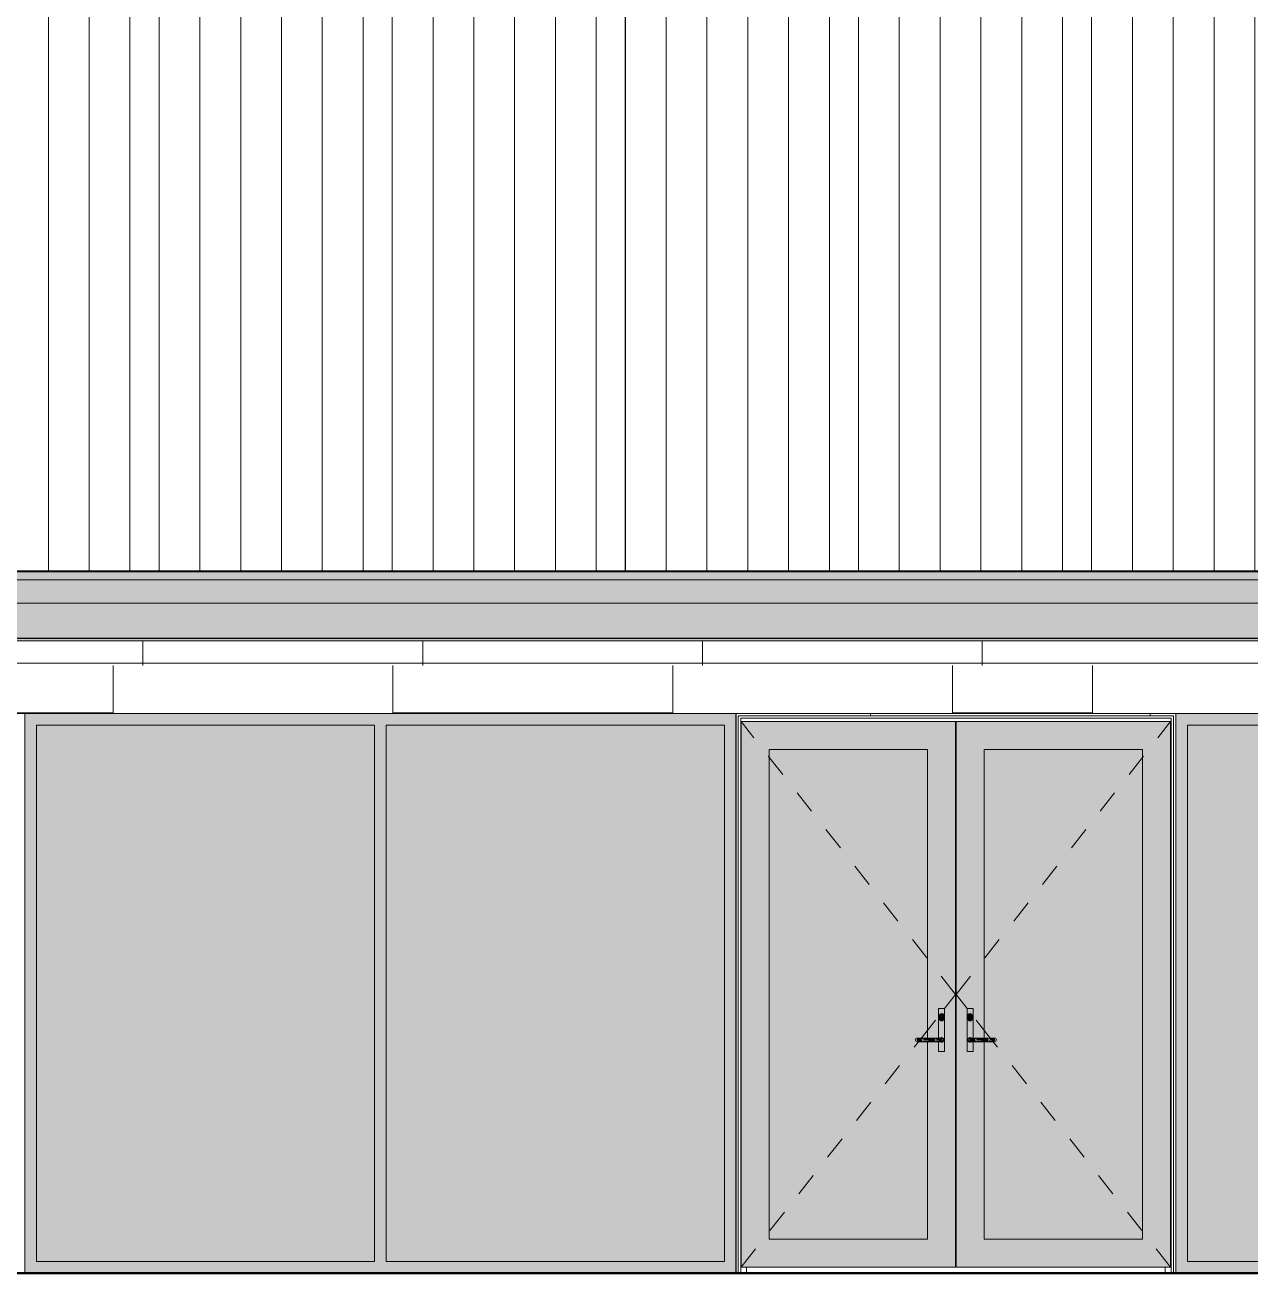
# Model space of a CAD drawing. Header units: metres. Extents: x -2362 to -2010, y -1 to 30.
# Drawn here: x -2061.59 to -2056.34, y 5.24 to 10.59 of the extents above; entities that cross this region are included whole.
import ezdxf

# ---------------------------------------------------------------- set-up
doc = ezdxf.new("R2010")
doc.units = ezdxf.units.M
doc.linetypes.add('AEC_Center', pattern=[0.024, 0.012, -0.004, 0.004, -0.004])
doc.linetypes.add('Dash Small', pattern=[0.009, 0.003, -0.0015, 0.003, -0.0015])
for name, color, linetype, lineweight in [('A-CLNG', 13, 'Continuous', 5), ('A-CLNG-PATT', 13, 'Continuous', 5), ('A-DETL', 90, 'Continuous', 50), ('A-DOOR', 31, 'Continuous', 5), ('A-DOOR-FRAM', 31, 'Continuous', 5), ('A-DOOR-GLAZ', 31, 'Continuous', 5), ('A-FLOR-LEVL', 51, 'Continuous', 5), ('A-GLAZ', 151, 'Continuous', 5), ('A-ROOF', 132, 'Continuous', 5), ('A-WALL', 113, 'Continuous', 5), ('A-WALL-PATT', 111, 'Continuous', 5)]:
    doc.layers.add(name, color=color, linetype=linetype, lineweight=lineweight)

# ---------------------------------------------------------------- blocks, each defined once
blk = doc.blocks.new('X_Door-Panel-Hinge-Standard - Standard-3439112-SOUTH EAST - PART C')
at = {"layer": 'A-DOOR'}
h = blk.add_hatch(color=256, dxfattribs=at)
h.paths.add_polyline_path([(-1607.9012, 5.265), (-1607.9012, 7.605), (-1608.8212, 7.605), (-1608.8212, 5.265), (-1608.2558, 5.265)])
h.paths.add_polyline_path([(-1608.2558, 5.385), (-1608.7012, 5.385), (-1608.7012, 7.485), (-1608.0212, 7.485), (-1608.0212, 6.2477), (-1607.9742, 6.2479), (-1607.9732, 6.375), (-1607.9482, 6.374), (-1607.9492, 6.19), (-1607.9742, 6.191), (-1607.9754, 6.2324), (-1607.9882, 6.2323), (-1608.0212, 6.2303), (-1608.0212, 5.385)])
h.paths.add_polyline_path([(-1607.9612, 6.23), (-1607.9542, 6.2329), (-1607.9512, 6.24), (-1607.9542, 6.2471), (-1607.9612, 6.25), (-1607.968, 6.2468), (-1607.9587, 6.2453), (-1607.9587, 6.2343), (-1607.9662, 6.2313), (-1607.9638, 6.2303)])
h.paths.add_polyline_path([(-1607.9882, 6.2331), (-1607.9825, 6.24), (-1607.9882, 6.244), (-1607.9882, 6.2343)])
h.paths.add_polyline_path([(-1607.9562, 6.3223), (-1607.9516, 6.3284), (-1607.9542, 6.3259), (-1607.9553, 6.3239)])
h.paths.add_polyline_path([(-1607.9712, 6.343), (-1607.9718, 6.353), (-1607.9715, 6.3456)])
at = {"layer": 'A-DOOR-GLAZ'}
h = blk.add_hatch(color=256, dxfattribs=at)
h.paths.add_polyline_path([(-1608.0212, 5.385), (-1608.0212, 6.2323), (-1608.066, 6.2332), (-1608.0696, 6.24), (-1608.0655, 6.2479), (-1608.0567, 6.2461), (-1608.045, 6.2471), (-1608.0212, 6.2477), (-1608.0212, 7.485), (-1608.7012, 7.485), (-1608.7012, 5.385), (-1608.2558, 5.385)])
h.paths.add_polyline_path([(-1608.0392, 6.2331), (-1608.0403, 6.2457), (-1608.045, 6.24), (-1608.0403, 6.2343)])
at = {"layer": 'A-DOOR', "linetype": 'Dash Small'}
for p, q in [((-1607.9012, 6.435), (-1608.8212, 7.605)), ((-1607.9488, 6.3745), (-1607.9012, 6.435)), ((-1608.0494, 6.2466), (-1607.9742, 6.3422)), ((-1608.8212, 5.265), (-1608.0596, 6.2336))]:
    blk.add_line(p, q, dxfattribs=at)
at = {"layer": 'A-DOOR'}
for p, q in [((-1608.8212, 5.265), (-1608.8212, 7.605)), ((-1607.9012, 7.605), (-1608.8212, 7.605)), ((-1607.9012, 7.605), (-1607.9012, 5.265)), ((-1608.7012, 5.385), (-1608.7012, 7.485)), ((-1608.7012, 7.485), (-1608.0212, 7.485)), ((-1608.0212, 7.485), (-1608.0212, 6.2477)), ((-1608.0212, 6.2326), (-1608.0212, 5.385)), ((-1608.0212, 5.385), (-1608.7012, 5.385)), ((-1607.9012, 5.265), (-1608.8212, 5.265))]:
    blk.add_line(p, q, dxfattribs=at)
blk = doc.blocks.new('X_Door-Frame-Wood - Standard-3509857-SOUTH EAST - PART C')
at = {"layer": 'A-DOOR-FRAM'}
for p, q in [((-1608.8432, 5.24), (-1608.8432, 7.64)), ((-1608.8232, 7.62), (-1608.8232, 5.24)), ((-1608.8232, 7.62), (-1606.9772, 7.62)), ((-1606.9772, 7.62), (-1606.9772, 5.24)), ((-1606.9572, 5.24), (-1606.9572, 7.64)), ((-1608.7982, 5.24), (-1608.7982, 5.265)), ((-1607.0022, 5.265), (-1607.0022, 5.24))]:
    blk.add_line(p, q, dxfattribs=at)
blk = doc.blocks.new('X_Door-Handle-Lockwood 4800 Series Lever - Standard-V277-SOUTH EAST - PART C')
at = {"layer": 'A-DOOR'}
h = blk.add_hatch(color=256, dxfattribs=at)
h.paths.add_polyline_path([(-1607.9482, 6.374), (-1607.9542, 6.3239), (-1607.9612, 6.321), (-1607.9683, 6.3239), (-1607.9712, 6.331), (-1607.9715, 6.3456), (-1607.9699, 6.348), (-1607.9638, 6.3527), (-1607.9562, 6.3517), (-1607.9512, 6.3485), (-1607.9508, 6.3527)])
h.paths.add_polyline_path([(-1607.9732, 6.19), (-1607.9482, 6.191), (-1607.9492, 6.375), (-1607.9742, 6.374), (-1607.9742, 6.2475), (-1607.9662, 6.2487), (-1607.9587, 6.2497), (-1607.9526, 6.245), (-1607.9516, 6.2374), (-1607.9562, 6.2313), (-1607.9638, 6.2303), (-1607.9742, 6.2325), (-1607.9742, 6.191)])
for points in [[(-1607.9612, 6.321), (-1607.9562, 6.3223), (-1607.9512, 6.331), (-1607.9526, 6.348), (-1607.9638, 6.3527), (-1607.9709, 6.3456), (-1607.9709, 6.3284), (-1607.9662, 6.3223)], [(-1608.0472, 6.24), (-1608.0433, 6.2421), (-1608.0392, 6.2469), (-1608.0663, 6.2463), (-1608.0696, 6.24), (-1608.0475, 6.24)], [(-1608.0655, 6.2321), (-1608.0585, 6.2337), (-1608.0472, 6.2328), (-1608.0403, 6.2343), (-1608.0475, 6.24), (-1608.0696, 6.24), (-1608.066, 6.2332)], [(-1607.9882, 6.24), (-1607.9882, 6.2477), (-1608.0392, 6.2457), (-1608.0392, 6.24)], [(-1607.9882, 6.2323), (-1607.9882, 6.24), (-1608.0392, 6.2379), (-1608.0392, 6.2323)], [(-1607.9778, 6.2321), (-1607.9587, 6.2343), (-1607.9579, 6.24), (-1607.9842, 6.2379), (-1607.9882, 6.2331), (-1607.9819, 6.2325)], [(-1607.9768, 6.24), (-1607.9579, 6.24), (-1607.9587, 6.2457), (-1607.9819, 6.2475), (-1607.9872, 6.2457), (-1607.9825, 6.24)]]:
    blk.add_hatch(color=256, dxfattribs=at).paths.add_polyline_path(points)
for p, q in [((-1607.9742, 6.374), (-1607.9742, 6.2475)), ((-1607.9492, 6.375), (-1607.9732, 6.375)), ((-1607.9482, 6.191), (-1607.9482, 6.374)), ((-1607.9712, 6.343), (-1607.9712, 6.331)), ((-1607.9512, 6.331), (-1607.9512, 6.343)), ((-1607.9882, 6.248), (-1608.0392, 6.248)), ((-1608.0392, 6.232), (-1607.9882, 6.232)), ((-1607.9742, 6.2325), (-1607.9742, 6.191)), ((-1607.9732, 6.19), (-1607.9492, 6.19))]:
    blk.add_line(p, q, dxfattribs=at)
at = {"layer": 'A-DOOR', "flags": 128}
for points in [[(-1608.0392, 6.248), (-1608.0403, 6.248), (-1608.0414, 6.248), (-1608.0425, 6.248), (-1608.0435, 6.248), (-1608.0446, 6.248), (-1608.0457, 6.248), (-1608.0467, 6.248), (-1608.0477, 6.248), (-1608.0488, 6.248), (-1608.0498, 6.248), (-1608.0507, 6.248), (-1608.0517, 6.248), (-1608.0527, 6.248), (-1608.0536, 6.248), (-1608.0545, 6.248), (-1608.0554, 6.248), (-1608.0562, 6.248), (-1608.057, 6.248), (-1608.0578, 6.248), (-1608.0586, 6.248), (-1608.0593, 6.248), (-1608.0601, 6.248), (-1608.0607, 6.248), (-1608.0614, 6.248), (-1608.062, 6.248), (-1608.0625, 6.248), (-1608.0631, 6.248), (-1608.0635, 6.248), (-1608.064, 6.248), (-1608.0644, 6.248), (-1608.0648, 6.248), (-1608.0651, 6.248), (-1608.0654, 6.248), (-1608.0656, 6.248), (-1608.0658, 6.248), (-1608.066, 6.248), (-1608.0661, 6.248), (-1608.0662, 6.248), (-1608.0662, 6.248)], [(-1608.0662, 6.232), (-1608.0662, 6.232), (-1608.0662, 6.232), (-1608.066, 6.232), (-1608.0659, 6.232), (-1608.0657, 6.232), (-1608.0655, 6.232), (-1608.0652, 6.232), (-1608.0649, 6.232), (-1608.0645, 6.232), (-1608.0641, 6.232), (-1608.0637, 6.232), (-1608.0632, 6.232), (-1608.0627, 6.232), (-1608.0621, 6.232), (-1608.0615, 6.232), (-1608.0609, 6.232), (-1608.0602, 6.232), (-1608.0595, 6.232), (-1608.0588, 6.232), (-1608.0581, 6.232), (-1608.0573, 6.232), (-1608.0564, 6.232), (-1608.0556, 6.232), (-1608.0547, 6.232), (-1608.0538, 6.232), (-1608.0529, 6.232), (-1608.052, 6.232), (-1608.051, 6.232), (-1608.05, 6.232), (-1608.049, 6.232), (-1608.048, 6.232), (-1608.047, 6.232), (-1608.0459, 6.232), (-1608.0449, 6.232), (-1608.0438, 6.232), (-1608.0428, 6.232), (-1608.0417, 6.232), (-1608.0406, 6.232), (-1608.0395, 6.232), (-1608.0392, 6.232)], [(-1607.9612, 6.248), (-1607.9613, 6.248), (-1607.9613, 6.248), (-1607.9614, 6.248), (-1607.9616, 6.248), (-1607.9618, 6.248), (-1607.962, 6.248), (-1607.9623, 6.248), (-1607.9626, 6.248), (-1607.963, 6.248), (-1607.9634, 6.248), (-1607.9638, 6.248), (-1607.9643, 6.248), (-1607.9648, 6.248), (-1607.9654, 6.248), (-1607.966, 6.248), (-1607.9666, 6.248), (-1607.9672, 6.248), (-1607.9679, 6.248), (-1607.9687, 6.248), (-1607.9694, 6.248), (-1607.9702, 6.248), (-1607.971, 6.248), (-1607.9719, 6.248), (-1607.9728, 6.248), (-1607.9737, 6.248), (-1607.9746, 6.248), (-1607.9755, 6.248), (-1607.9765, 6.248), (-1607.9775, 6.248), (-1607.9785, 6.248), (-1607.9795, 6.248), (-1607.9805, 6.248), (-1607.9815, 6.248), (-1607.9826, 6.248), (-1607.9837, 6.248), (-1607.9847, 6.248), (-1607.9858, 6.248), (-1607.9869, 6.248), (-1607.988, 6.248), (-1607.9882, 6.248)], [(-1607.9882, 6.232), (-1607.9872, 6.232), (-1607.9861, 6.232), (-1607.985, 6.232), (-1607.9839, 6.232), (-1607.9829, 6.232), (-1607.9818, 6.232), (-1607.9808, 6.232), (-1607.9797, 6.232), (-1607.9787, 6.232), (-1607.9777, 6.232), (-1607.9767, 6.232), (-1607.9758, 6.232), (-1607.9748, 6.232), (-1607.9739, 6.232), (-1607.973, 6.232), (-1607.9721, 6.232), (-1607.9713, 6.232), (-1607.9704, 6.232), (-1607.9696, 6.232), (-1607.9689, 6.232), (-1607.9681, 6.232), (-1607.9674, 6.232), (-1607.9668, 6.232), (-1607.9661, 6.232), (-1607.9655, 6.232), (-1607.965, 6.232), (-1607.9644, 6.232), (-1607.9639, 6.232), (-1607.9635, 6.232), (-1607.9631, 6.232), (-1607.9627, 6.232), (-1607.9624, 6.232), (-1607.9621, 6.232), (-1607.9618, 6.232), (-1607.9616, 6.232), (-1607.9615, 6.232), (-1607.9614, 6.232), (-1607.9613, 6.232), (-1607.9612, 6.232)]]:
    blk.add_lwpolyline(points, dxfattribs=at)
at = {"layer": 'A-DOOR'}
for centre, radius, start, end in [((-1607.9732, 6.374), 0.001, 90, 180), ((-1607.9492, 6.374), 0.001, 0, 90), ((-1607.9612, 6.343), 0.01, 360, 180), ((-1607.9612, 6.331), 0.01, 180, 0), ((-1607.9612, 6.331), 0.01, 195, 210), ((-1607.9612, 6.343), 0.01, 0, 120), ((-1607.9612, 6.331), 0.01, 240, 300), ((-1607.9612, 6.331), 0.01, 315, 0), ((-1607.9612, 6.343), 0.01, 0, 15), ((-1607.9612, 6.343), 0.01, 0, 15), ((-1608.0662, 6.24), 0.008, 90, 270), ((-1608.0662, 6.24), 0.008, 90, 180), ((-1608.0662, 6.24), 0.008, 180, 270), ((-1607.9612, 6.24), 0.01, 0, 135), ((-1607.9612, 6.24), 0.01, 225, 0), ((-1607.9612, 6.24), 0.008, 0, 120), ((-1607.9612, 6.24), 0.008, 240, 0), ((-1607.9612, 6.24), 0.008, 270, 90), ((-1607.9732, 6.191), 0.001, 180, 270), ((-1607.9492, 6.191), 0.001, 270, 0)]:
    blk.add_arc(centre, radius, start, end, dxfattribs=at)
blk = doc.blocks.new('X_Door-Panel-Hinge-Standard - Standard-V303-SOUTH EAST - PART C')
at = {"layer": 'A-DOOR'}
h = blk.add_hatch(color=256, dxfattribs=at)
h.paths.add_polyline_path([(-1607.8992, 5.265), (-1606.9792, 5.265), (-1606.9792, 7.605), (-1607.8992, 7.605), (-1607.8992, 5.5653)])
h.paths.add_polyline_path([(-1607.7792, 5.385), (-1607.7792, 6.2323), (-1607.8262, 6.2303), (-1607.8272, 6.19), (-1607.8522, 6.191), (-1607.8512, 6.375), (-1607.8262, 6.374), (-1607.8259, 6.2475), (-1607.8122, 6.2477), (-1607.7792, 6.2477), (-1607.7792, 7.485), (-1607.0992, 7.485), (-1607.0992, 5.385), (-1607.4226, 5.385)])
h.paths.add_polyline_path([(-1607.8392, 6.23), (-1607.8324, 6.2332), (-1607.8418, 6.2347), (-1607.8418, 6.2457), (-1607.8342, 6.2487), (-1607.8418, 6.2497), (-1607.8479, 6.245), (-1607.8489, 6.2374), (-1607.8442, 6.2313), (-1607.8418, 6.2303)])
h.paths.add_polyline_path([(-1607.8122, 6.2331), (-1607.8133, 6.2457), (-1607.818, 6.24), (-1607.8133, 6.2343)])
h.paths.add_polyline_path([(-1607.8492, 6.343), (-1607.8494, 6.3501), (-1607.8495, 6.3456)])
h.paths.add_polyline_path([(-1607.8367, 6.3527), (-1607.8442, 6.3517), (-1607.8442, 6.3495), (-1607.8391, 6.3517)])
at = {"layer": 'A-DOOR-GLAZ'}
h = blk.add_hatch(color=256, dxfattribs=at)
h.paths.add_polyline_path([(-1607.0992, 5.385), (-1607.0992, 7.485), (-1607.7792, 7.485), (-1607.7792, 6.2477), (-1607.7339, 6.2457), (-1607.732, 6.2379), (-1607.735, 6.2321), (-1607.7437, 6.2339), (-1607.7555, 6.2329), (-1607.7792, 6.2323), (-1607.7792, 5.385), (-1607.4226, 5.385)])
h.paths.add_polyline_path([(-1607.7612, 6.2331), (-1607.7555, 6.24), (-1607.7612, 6.244), (-1607.7612, 6.2343)])
at = {"layer": 'A-DOOR', "linetype": 'Dash Small'}
for p, q in [((-1607.8992, 6.435), (-1606.9792, 7.605)), ((-1607.8517, 6.3745), (-1607.8992, 6.435)), ((-1607.7511, 6.2466), (-1607.8262, 6.3422)), ((-1606.9792, 5.265), (-1607.7409, 6.2336))]:
    blk.add_line(p, q, dxfattribs=at)
at = {"layer": 'A-DOOR'}
for p, q in [((-1607.8992, 5.265), (-1607.8992, 7.605)), ((-1606.9792, 7.605), (-1607.8992, 7.605)), ((-1606.9792, 7.605), (-1606.9792, 5.265)), ((-1607.7792, 7.485), (-1607.0992, 7.485)), ((-1607.7792, 6.2477), (-1607.7792, 7.485)), ((-1607.0992, 7.485), (-1607.0992, 5.385)), ((-1607.7792, 5.385), (-1607.7792, 6.2326)), ((-1607.0992, 5.385), (-1607.7792, 5.385)), ((-1606.9792, 5.265), (-1607.8992, 5.265))]:
    blk.add_line(p, q, dxfattribs=at)
blk = doc.blocks.new('X_Door-Handle-Lockwood 4800 Series Lever - Standard-V304-SOUTH EAST - PART C')
at = {"layer": 'A-DOOR'}
h = blk.add_hatch(color=256, dxfattribs=at)
h.paths.add_polyline_path([(-1607.8262, 6.374), (-1607.8322, 6.3239), (-1607.8392, 6.321), (-1607.8463, 6.3239), (-1607.8492, 6.331), (-1607.8502, 6.3527), (-1607.8479, 6.348), (-1607.8418, 6.3527), (-1607.8342, 6.3517), (-1607.8292, 6.3485), (-1607.8288, 6.3527)])
h.paths.add_polyline_path([(-1607.8512, 6.19), (-1607.8262, 6.191), (-1607.8262, 6.2325), (-1607.8342, 6.2313), (-1607.8418, 6.2303), (-1607.8479, 6.235), (-1607.8489, 6.2426), (-1607.8442, 6.2487), (-1607.8367, 6.2497), (-1607.8262, 6.2475), (-1607.8272, 6.375), (-1607.8522, 6.374), (-1607.8522, 6.191)])
for points in [[(-1607.8392, 6.321), (-1607.8342, 6.3223), (-1607.8292, 6.331), (-1607.8306, 6.348), (-1607.8367, 6.3527), (-1607.8479, 6.348), (-1607.8492, 6.343), (-1607.8492, 6.331), (-1607.8442, 6.3223)], [(-1607.818, 6.24), (-1607.8122, 6.2469), (-1607.8324, 6.2468), (-1607.8418, 6.2457), (-1607.8426, 6.24), (-1607.8237, 6.24)], [(-1607.8226, 6.2321), (-1607.8133, 6.2343), (-1607.818, 6.24), (-1607.8426, 6.24), (-1607.8418, 6.2343), (-1607.8237, 6.2322)], [(-1607.7612, 6.24), (-1607.7612, 6.2477), (-1607.8122, 6.2457), (-1607.8122, 6.24)], [(-1607.7612, 6.2323), (-1607.7612, 6.24), (-1607.8122, 6.2379), (-1607.8122, 6.2323)], [(-1607.735, 6.2321), (-1607.7309, 6.24), (-1607.7572, 6.2379), (-1607.7612, 6.2331), (-1607.7373, 6.2331)], [(-1607.7498, 6.24), (-1607.7309, 6.24), (-1607.735, 6.2479), (-1607.7419, 6.2463), (-1607.7533, 6.2472), (-1607.7602, 6.2457), (-1607.7533, 6.24)]]:
    blk.add_hatch(color=256, dxfattribs=at).paths.add_polyline_path(points)
for p, q in [((-1607.8522, 6.374), (-1607.8522, 6.191)), ((-1607.8272, 6.375), (-1607.8512, 6.375)), ((-1607.8262, 6.2475), (-1607.8262, 6.374)), ((-1607.8492, 6.343), (-1607.8492, 6.331)), ((-1607.8292, 6.331), (-1607.8292, 6.343)), ((-1607.8392, 6.248), (-1607.8392, 6.248)), ((-1607.8262, 6.191), (-1607.8262, 6.2325)), ((-1607.7612, 6.248), (-1607.8122, 6.248)), ((-1607.8122, 6.232), (-1607.7612, 6.232)), ((-1607.8512, 6.19), (-1607.8272, 6.19))]:
    blk.add_line(p, q, dxfattribs=at)
at = {"layer": 'A-DOOR', "flags": 128}
for points in [[(-1607.8122, 6.248), (-1607.8133, 6.248), (-1607.8144, 6.248), (-1607.8155, 6.248), (-1607.8165, 6.248), (-1607.8176, 6.248), (-1607.8187, 6.248), (-1607.8197, 6.248), (-1607.8207, 6.248), (-1607.8218, 6.248), (-1607.8228, 6.248), (-1607.8237, 6.248), (-1607.8247, 6.248), (-1607.8257, 6.248), (-1607.8266, 6.248), (-1607.8275, 6.248), (-1607.8284, 6.248), (-1607.8292, 6.248), (-1607.83, 6.248), (-1607.8308, 6.248), (-1607.8316, 6.248), (-1607.8323, 6.248), (-1607.8331, 6.248), (-1607.8337, 6.248), (-1607.8344, 6.248), (-1607.835, 6.248), (-1607.8355, 6.248), (-1607.8361, 6.248), (-1607.8365, 6.248), (-1607.837, 6.248), (-1607.8374, 6.248), (-1607.8378, 6.248), (-1607.8381, 6.248), (-1607.8384, 6.248), (-1607.8386, 6.248), (-1607.8388, 6.248), (-1607.839, 6.248), (-1607.8391, 6.248), (-1607.8392, 6.248)], [(-1607.8392, 6.232), (-1607.8392, 6.232), (-1607.8392, 6.232), (-1607.839, 6.232), (-1607.8389, 6.232), (-1607.8387, 6.232), (-1607.8385, 6.232), (-1607.8382, 6.232), (-1607.8379, 6.232), (-1607.8375, 6.232), (-1607.8371, 6.232), (-1607.8367, 6.232), (-1607.8362, 6.232), (-1607.8357, 6.232), (-1607.8351, 6.232), (-1607.8345, 6.232), (-1607.8339, 6.232), (-1607.8332, 6.232), (-1607.8325, 6.232), (-1607.8318, 6.232), (-1607.8311, 6.232), (-1607.8303, 6.232), (-1607.8294, 6.232), (-1607.8286, 6.232), (-1607.8277, 6.232), (-1607.8268, 6.232), (-1607.8259, 6.232), (-1607.825, 6.232), (-1607.824, 6.232), (-1607.823, 6.232), (-1607.822, 6.232), (-1607.821, 6.232), (-1607.82, 6.232), (-1607.8189, 6.232), (-1607.8179, 6.232), (-1607.8168, 6.232), (-1607.8158, 6.232), (-1607.8147, 6.232), (-1607.8136, 6.232), (-1607.8125, 6.232), (-1607.8122, 6.232)], [(-1607.7342, 6.248), (-1607.7343, 6.248), (-1607.7343, 6.248), (-1607.7344, 6.248), (-1607.7346, 6.248), (-1607.7348, 6.248), (-1607.735, 6.248), (-1607.7353, 6.248), (-1607.7356, 6.248), (-1607.736, 6.248), (-1607.7364, 6.248), (-1607.7368, 6.248), (-1607.7373, 6.248), (-1607.7378, 6.248), (-1607.7384, 6.248), (-1607.739, 6.248), (-1607.7396, 6.248), (-1607.7402, 6.248), (-1607.7409, 6.248), (-1607.7417, 6.248), (-1607.7424, 6.248), (-1607.7432, 6.248), (-1607.744, 6.248), (-1607.7449, 6.248), (-1607.7458, 6.248), (-1607.7467, 6.248), (-1607.7476, 6.248), (-1607.7485, 6.248), (-1607.7495, 6.248), (-1607.7505, 6.248), (-1607.7515, 6.248), (-1607.7525, 6.248), (-1607.7535, 6.248), (-1607.7545, 6.248), (-1607.7556, 6.248), (-1607.7567, 6.248), (-1607.7577, 6.248), (-1607.7588, 6.248), (-1607.7599, 6.248), (-1607.761, 6.248), (-1607.7612, 6.248)], [(-1607.7612, 6.232), (-1607.7602, 6.232), (-1607.7591, 6.232), (-1607.758, 6.232), (-1607.7569, 6.232), (-1607.7559, 6.232), (-1607.7548, 6.232), (-1607.7538, 6.232), (-1607.7527, 6.232), (-1607.7517, 6.232), (-1607.7507, 6.232), (-1607.7497, 6.232), (-1607.7488, 6.232), (-1607.7478, 6.232), (-1607.7469, 6.232), (-1607.746, 6.232), (-1607.7451, 6.232), (-1607.7443, 6.232), (-1607.7434, 6.232), (-1607.7426, 6.232), (-1607.7419, 6.232), (-1607.7411, 6.232), (-1607.7404, 6.232), (-1607.7398, 6.232), (-1607.7391, 6.232), (-1607.7385, 6.232), (-1607.738, 6.232), (-1607.7374, 6.232), (-1607.7369, 6.232), (-1607.7365, 6.232), (-1607.7361, 6.232), (-1607.7357, 6.232), (-1607.7354, 6.232), (-1607.7351, 6.232), (-1607.7348, 6.232), (-1607.7346, 6.232), (-1607.7345, 6.232), (-1607.7344, 6.232), (-1607.7343, 6.232), (-1607.7342, 6.232)]]:
    blk.add_lwpolyline(points, dxfattribs=at)
at = {"layer": 'A-DOOR'}
for centre, radius, start, end in [((-1607.8512, 6.374), 0.001, 90, 180), ((-1607.8272, 6.374), 0.001, 0, 90), ((-1607.8392, 6.343), 0.01, 0, 180), ((-1607.8392, 6.343), 0.01, 60, 180), ((-1607.8392, 6.343), 0.01, 165, 180), ((-1607.8392, 6.343), 0.01, 165, 180), ((-1607.8392, 6.331), 0.01, 180, 0), ((-1607.8392, 6.331), 0.01, 180, 225), ((-1607.8392, 6.331), 0.01, 240, 270), ((-1607.8392, 6.331), 0.01, 270.2215, 300), ((-1607.8392, 6.343), 0.01, 0, 30), ((-1607.8392, 6.331), 0.01, 330, 345), ((-1607.8392, 6.343), 0.01, 0, 15), ((-1607.8392, 6.343), 0.01, 0, 15), ((-1607.8392, 6.24), 0.01, 45, 180), ((-1607.8392, 6.24), 0.01, 180, 315), ((-1607.8392, 6.24), 0.008, 90, 270), ((-1607.8392, 6.24), 0.008, 60, 180), ((-1607.8392, 6.24), 0.008, 180, 300), ((-1607.7342, 6.24), 0.008, 270, 90), ((-1607.7342, 6.24), 0.008, 0, 90), ((-1607.7342, 6.24), 0.008, 270, 0), ((-1607.8512, 6.191), 0.001, 180, 270), ((-1607.8272, 6.191), 0.001, 270, 0)]:
    blk.add_arc(centre, radius, start, end, dxfattribs=at)
blk = doc.blocks.new('Roof Gutters4 - Roof Gutters-3348027-SOUTH EAST - PART C')
at = {"layer": 'A-ROOF'}
h = blk.add_hatch(color=256, dxfattribs=at)
h.paths.add_polyline_path([(-1580.9839, 7.9271), (-1580.9628, 7.9271), (-1580.9653, 8.2496), (-1581.1774, 8.2504), (-1613.3094, 8.2539), (-1613.3366, 8.2455), (-1613.3262, 8.2456), (-1613.3089, 8.2509), (-1613.0466, 8.2488), (-1580.9682, 8.2466), (-1580.9659, 7.9298), (-1580.9839, 7.9297)])
h.paths.add_polyline_path([(-1655.208, 7.9303), (-1655.208, 7.9329), (-1655.226, 7.933), (-1655.2236, 8.2498), (-1654.9139, 8.2506), (-1644.3284, 8.2523), (-1644.2899, 8.2469), (-1644.2662, 8.2468), (-1644.3271, 8.2553), (-1644.9158, 8.2532), (-1655.2266, 8.2528), (-1655.229, 7.9303)])
at = {"layer": 'A-ROOF', "lineweight": 15}
for p, q in [((-1613.0883, 8.2488), (-1581.0526, 8.2474)), ((-1581.0525, 8.2504), (-1613.0882, 8.2518))]:
    blk.add_line(p, q, dxfattribs=at)
blk = doc.blocks.new('Area 51 Ceiling - External FC1 - Area 51 Ceiling - External FC-3412687-SOUTH EAST - PART C')
at = {"layer": 'A-CLNG-PATT'}
h = blk.add_hatch(dxfattribs=at)
h.set_pattern_fill('FP_193', color=256, style=0, pattern_type=2)
h.set_pattern_definition([(0, (0, 0), (0.8128, 0.2032), [0.06706, -0.54254, 0.06706, -0.54254, -3.251]), (0, (0, 0), (0.8128, 0.2032), [-1.219, 0.06706, -1.152, 0.06706, -0.54254, -1.422]), (0, (0, 0), (0.8128, 0.2032), [-3.048, 0.06706, -0.33934, 0.06706, -0.94894]), (120, (0.3048, 0.1016), (-0.582376362, 0.602305448), [0.06706, -0.54254, 0.06706, -0.54254, -3.251]), (120, (0.3048, 0.1016), (-0.582376362, 0.602305448), [-1.219, 0.06706, -1.152, 0.06706, -0.54254, -1.422]), (120, (0.3048, 0.1016), (-0.582376362, 0.602305448), [-3.048, 0.06706, -0.33934, 0.06706, -0.94894]), (240, (0.4064, 0.508), (-0.230423638, -0.805505448), [0.06706, -0.54254, 0.06706, -0.54254, -3.251]), (240, (0.4064, 0.508), (-0.230423638, -0.805505448), [-1.219, 0.06706, -1.152, 0.06706, -0.54254, -1.422]), (240, (0.4064, 0.508), (-0.230423638, -0.805505448), [-3.048, 0.06706, -0.33934, 0.06706, -0.94894])])
h.paths.add_polyline_path([(-1582.8438, 7.9515), (-1580.9682, 7.9515), (-1580.9691, 7.961), (-1655.2241, 7.961), (-1655.2241, 7.9515), (-1583.0521, 7.9515)])
h = blk.add_hatch(dxfattribs=at)
h.set_pattern_fill('FP_306', color=256, style=0, pattern_type=2)
h.set_pattern_definition([(180, (-1575.089, 7.73), (-2e-17, -0.12561), []), (270, (-1575.089, 7.73), (1.2, 7e-17), [])])
h.paths.add_polyline_path([(-1581.0013, 7.8411), (-1580.9839, 7.8411), (-1580.9839, 7.9297), (-1580.9682, 7.9298), (-1580.9691, 7.9515), (-1581.5639, 7.9515), (-1581.5639, 7.8452), (-1581.0013, 7.8452)])
h.paths.add_polyline_path([(-1655.0739, 7.8452), (-1655.0739, 7.9515), (-1655.2241, 7.9515), (-1655.2236, 7.933), (-1655.208, 7.9329), (-1655.208, 7.8452), (-1655.1222, 7.8452)])
h.paths.add_polyline_path([(-1654.9139, 7.8452), (-1644.5739, 7.8452), (-1644.5739, 7.9515), (-1655.0639, 7.9515), (-1655.0639, 7.8452)])
h.paths.add_polyline_path([(-1644.5639, 7.8452), (-1634.0749, 7.8452), (-1634.0749, 7.9515), (-1644.5639, 7.9515), (-1644.5639, 7.899)])
h.paths.add_polyline_path([(-1634.0639, 7.8452), (-1623.5749, 7.8452), (-1623.5749, 7.9515), (-1634.0639, 7.9515), (-1634.0639, 7.899)])
h.paths.add_polyline_path([(-1623.5639, 7.8452), (-1613.0749, 7.8452), (-1613.0749, 7.9515), (-1623.5639, 7.9515), (-1623.5639, 7.899)])
h.paths.add_polyline_path([(-1613.0466, 7.8452), (-1602.5739, 7.8452), (-1602.5739, 7.9515), (-1613.0639, 7.9515), (-1613.0639, 7.8452)])
h.paths.add_polyline_path([(-1602.5639, 7.8452), (-1592.0739, 7.8452), (-1592.0739, 7.9515), (-1602.5639, 7.9515), (-1602.5639, 7.899)])
h.paths.add_polyline_path([(-1591.8005, 7.8452), (-1581.5739, 7.8452), (-1581.5739, 7.9515), (-1592.0639, 7.9515), (-1592.0639, 7.8452), (-1592.0088, 7.8452)])
at = {"layer": 'A-CLNG', "lineweight": 13}
for p, q in [((-1580.9682, 7.961), (-1655.2241, 7.961)), ((-1655.2241, 7.9515), (-1580.9682, 7.9515))]:
    blk.add_line(p, q, dxfattribs=at)
blk = doc.blocks.new('Window Unit_2 Bay - 2400x3050-V307-SOUTH EAST - PART C')
at = {"layer": 'A-GLAZ'}
h = blk.add_hatch(color=256, dxfattribs=at)
h.paths.add_polyline_path([(-1611.8472, 5.24), (-1608.8432, 5.24), (-1608.8432, 7.64), (-1611.8932, 7.64), (-1611.8932, 5.24)])
h.paths.add_polyline_path([(-1608.8932, 5.29), (-1610.3432, 5.29), (-1610.3432, 7.59), (-1608.8932, 7.59), (-1608.8932, 6.4139)])
h.paths.add_polyline_path([(-1611.8432, 5.29), (-1611.8432, 7.59), (-1610.3932, 7.59), (-1610.3932, 5.29), (-1611.5885, 5.29)])
h = blk.add_hatch(color=256, dxfattribs=at)
h.paths.add_polyline_path([(-1610.3432, 5.29), (-1608.8932, 5.29), (-1608.8932, 7.59), (-1610.3432, 7.59), (-1610.3432, 6.4139)])
h.paths.add_polyline_path([(-1611.5885, 5.29), (-1610.3932, 5.29), (-1610.3932, 7.59), (-1611.8432, 7.59), (-1611.8432, 5.29)])
for p, q in [((-1611.8932, 5.24), (-1611.8932, 7.64)), ((-1608.8432, 7.64), (-1608.8432, 5.24)), ((-1611.8432, 7.59), (-1611.8432, 5.29)), ((-1611.8432, 7.59), (-1610.3932, 7.59)), ((-1610.3932, 7.59), (-1611.8432, 7.59)), ((-1611.8432, 5.29), (-1611.8432, 7.59)), ((-1610.3932, 5.29), (-1610.3932, 7.59)), ((-1610.3932, 7.59), (-1610.3932, 5.29)), ((-1610.3432, 7.59), (-1610.3432, 5.29)), ((-1610.3432, 7.59), (-1608.8932, 7.59)), ((-1608.8932, 7.59), (-1610.3432, 7.59)), ((-1610.3432, 5.29), (-1610.3432, 7.59)), ((-1608.8932, 5.29), (-1608.8932, 7.59)), ((-1608.8932, 7.59), (-1608.8932, 5.29)), ((-1611.8432, 5.29), (-1610.3932, 5.29)), ((-1610.3932, 5.29), (-1611.8432, 5.29)), ((-1610.3432, 5.29), (-1608.8932, 5.29)), ((-1608.8932, 5.29), (-1610.3432, 5.29))]:
    blk.add_line(p, q, dxfattribs=at)
blk = doc.blocks.new('Window Unit_2 Bay - 2400x3050-V308-SOUTH EAST - PART C')
at = {"layer": 'A-GLAZ'}
h = blk.add_hatch(color=256, dxfattribs=at)
h.paths.add_polyline_path([(-1606.9572, 5.24), (-1603.9072, 5.24), (-1603.9072, 7.64), (-1606.9572, 7.64), (-1606.9572, 5.5653)])
h.paths.add_polyline_path([(-1603.9572, 5.29), (-1605.4072, 5.29), (-1605.4072, 7.59), (-1603.9572, 7.59), (-1603.9572, 6.4139)])
h.paths.add_polyline_path([(-1605.4572, 5.29), (-1606.9072, 5.29), (-1606.9072, 7.59), (-1605.4572, 7.59), (-1605.4572, 6.4139)])
h = blk.add_hatch(color=256, dxfattribs=at)
h.paths.add_polyline_path([(-1606.5894, 5.29), (-1605.4572, 5.29), (-1605.4572, 7.59), (-1606.9072, 7.59), (-1606.9072, 5.29)])
h.paths.add_polyline_path([(-1603.9572, 5.29), (-1603.9572, 7.59), (-1605.4072, 7.59), (-1605.4072, 5.29), (-1604.9231, 5.29)])
for p, q in [((-1606.9572, 5.24), (-1606.9572, 7.64)), ((-1603.9072, 7.64), (-1603.9072, 5.24)), ((-1606.9072, 7.59), (-1606.9072, 5.29)), ((-1606.9072, 7.59), (-1605.4572, 7.59)), ((-1605.4572, 7.59), (-1606.9072, 7.59)), ((-1606.9072, 5.29), (-1606.9072, 7.59)), ((-1605.4572, 5.29), (-1605.4572, 7.59)), ((-1605.4572, 7.59), (-1605.4572, 5.29)), ((-1605.4072, 7.59), (-1605.4072, 5.29)), ((-1605.4072, 7.59), (-1603.9572, 7.59)), ((-1603.9572, 7.59), (-1605.4072, 7.59)), ((-1605.4072, 5.29), (-1605.4072, 7.59)), ((-1603.9572, 5.29), (-1603.9572, 7.59)), ((-1603.9572, 7.59), (-1603.9572, 5.29)), ((-1606.9072, 5.29), (-1605.4572, 5.29)), ((-1605.4572, 5.29), (-1606.9072, 5.29)), ((-1605.4072, 5.29), (-1603.9572, 5.29)), ((-1603.9572, 5.29), (-1605.4072, 5.29))]:
    blk.add_line(p, q, dxfattribs=at)

msp = doc.modelspace()

# ---------------------------------------------------------------- hatches: boundary and pattern name
at = {"layer": 'A-ROOF'}
for points in [[(-2030.6699, 8.2116), (-2030.6707, 8.2466), (-2104.9252, 8.2498), (-2104.9252, 8.2148), (-2030.6707, 8.2116)], [(-2030.6699, 8.1114), (-2030.6707, 8.2116), (-2104.9252, 8.2148), (-2104.9252, 8.1147), (-2030.6707, 8.1114)], [(-2030.6699, 7.9612), (-2030.6707, 8.1114), (-2104.9252, 8.1147), (-2104.9252, 7.9644), (-2030.6707, 7.9612)], [(-2057.9574, 7.961), (-2074.621, 7.9631), (-2104.9252, 7.9644), (-2104.9234, 7.961), (-2061.2901, 7.961)]]:
    msp.add_hatch(color=256, dxfattribs=at).paths.add_polyline_path(points)
at = {"layer": 'A-WALL-PATT'}
h = msp.add_hatch(dxfattribs=at)
h.set_pattern_fill('FP_237', color=256, style=0, pattern_type=2)
h.set_pattern_definition([(90, (-2062.01961, 5.24), (-0.175, 1e-17), [])])
h.paths.add_polyline_path([(-2061.0197, 8.2517), (-2061.0197, 15.94), (-2062.0197, 15.94), (-2062.0197, 8.2518), (-2061.2901, 8.2518)])
h = msp.add_hatch(dxfattribs=at)
h.set_pattern_fill('FP_236', color=256, style=0, pattern_type=2)
h.set_pattern_definition([(90, (-2061.01961, 5.24), (-0.175, 1e-17), [])])
h.paths.add_polyline_path([(-2060.0197, 8.2517), (-2060.0197, 15.94), (-2061.0197, 15.94), (-2061.0197, 8.2517)])
h = msp.add_hatch(dxfattribs=at)
h.set_pattern_fill('FP_235', color=256, style=0, pattern_type=2)
h.set_pattern_definition([(90, (-2060.01961, 5.24), (-0.175, 1e-17), [])])
h.paths.add_polyline_path([(-2059.0197, 8.2517), (-2059.0197, 15.94), (-2060.0197, 15.94), (-2060.0197, 8.2517)])
h = msp.add_hatch(dxfattribs=at)
h.set_pattern_fill('FP_234', color=256, style=0, pattern_type=2)
h.set_pattern_definition([(90, (-2059.01961, 5.24), (-0.175, 1e-17), [])])
h.paths.add_polyline_path([(-2058.0197, 8.2516), (-2058.0197, 15.94), (-2059.0197, 15.94), (-2059.0197, 8.2517)])
h = msp.add_hatch(dxfattribs=at)
h.set_pattern_fill('FP_233', color=256, style=0, pattern_type=2)
h.set_pattern_definition([(90, (-2058.01961, 5.24), (-0.175, 1e-17), [])])
h.paths.add_polyline_path([(-2057.0197, 8.2516), (-2057.0197, 15.94), (-2058.0197, 15.94), (-2058.0197, 8.2516), (-2057.9574, 8.2516)])
h = msp.add_hatch(dxfattribs=at)
h.set_pattern_fill('FP_232', color=256, style=0, pattern_type=2)
h.set_pattern_definition([(90, (-2057.01961, 5.24), (-0.175, 1e-17), [])])
h.paths.add_polyline_path([(-2056.0197, 8.2515), (-2056.0197, 15.94), (-2057.0197, 15.94), (-2057.0197, 8.2516)])
h = msp.add_hatch(dxfattribs=at)
h.set_pattern_fill('FP_194', color=256, style=0, pattern_type=2)
h.set_pattern_definition([(90, (-2103.2196, 7.64), (-6, 4e-16), [1.2, -1.2]), (90, (-2102.0196, 7.64), (-6, 4e-16), [1.2, -1.2]), (90, (-2100.8196, 7.64), (-6, 4e-16), [1.2, -1.2]), (90, (-2102.0196, 8.84), (-6, 4e-16), [1.2, -1.2]), (90, (-2100.8196, 8.84), (-6, 4e-16), [1.2, -1.2]), (180, (-2102.0196, 8.84), (-3e-16, -2.4), [1.2, -4.8]), (180, (-2100.8196, 10.04), (-3e-16, -2.4), [1.2, -4.8]), (90, (-2100.8196, 7.64), (-6, 4e-16), [1.2, -1.2]), (90, (-2099.6196, 7.64), (-6, 4e-16), [1.2, -1.2]), (90, (-2099.0196, 7.64), (-6, 4e-16), [1.2, -1.2]), (90, (-2099.6196, 8.84), (-6, 4e-16), [1.2, -1.2]), (90, (-2099.0196, 8.84), (-6, 4e-16), [1.2, -1.2]), (180, (-2099.6196, 8.84), (-3e-16, -2.4), [1.2, -4.8]), (180, (-2099.0196, 10.04), (-3e-16, -2.4), [0.6, -5.4]), (90, (-2103.8196, 7.64), (-6, 4e-16), [1.2, -1.2]), (90, (-2103.2196, 7.64), (-6, 4e-16), [1.2, -1.2]), (90, (-2103.8196, 8.84), (-6, 4e-16), [1.2, -1.2]), (90, (-2103.2196, 8.84), (-6, 4e-16), [1.2, -1.2]), (180, (-2103.8196, 8.84), (-3e-16, -2.4), [1.2, -4.8]), (180, (-2103.2196, 10.04), (-3e-16, -2.4), [0.6, -5.4]), (90, (-2103.2196, 7.64), (-6, 4e-16), [1.2, -1.2]), (90, (-2105.0196, 7.64), (-6, 4e-16), [1.2, -1.2])])
h.paths.add_polyline_path([(-2105.0197, 7.64), (-2030.7029, 7.64), (-2030.7029, 7.8452), (-2031.2045, 7.8452), (-2031.2045, 7.6514), (-2031.3365, 7.6514), (-2031.3365, 7.7169), (-2031.2755, 7.7169), (-2031.2755, 7.8452), (-2041.7655, 7.8452), (-2041.7655, 7.7169), (-2041.7045, 7.7169), (-2041.7045, 7.6514), (-2041.8365, 7.6514), (-2041.8365, 7.7169), (-2041.7755, 7.7169), (-2041.7755, 7.8452), (-2052.2045, 7.8452), (-2052.2045, 7.6514), (-2052.3365, 7.6514), (-2052.3365, 7.7169), (-2052.2755, 7.7169), (-2052.2755, 7.8452), (-2062.7045, 7.8452), (-2062.7045, 7.6514), (-2062.8376, 7.6514), (-2062.8376, 7.7677), (-2062.7766, 7.7677), (-2062.7766, 7.8452), (-2073.2045, 7.8452), (-2073.2045, 7.6514), (-2073.3376, 7.6514), (-2073.3376, 7.7677), (-2073.2766, 7.7677), (-2073.2766, 7.8452), (-2083.7655, 7.8452), (-2083.7655, 7.7677), (-2083.7056, 7.7677), (-2083.7045, 7.6514), (-2083.8376, 7.6514), (-2083.8376, 7.7677), (-2083.7766, 7.7677), (-2083.7766, 7.8452), (-2094.2655, 7.8452), (-2094.2655, 7.7169), (-2094.2045, 7.7169), (-2094.2045, 7.6514), (-2094.3365, 7.6514), (-2094.3365, 7.7169), (-2094.2755, 7.7169), (-2094.2755, 7.8452), (-2104.7045, 7.8452), (-2104.7045, 7.6514), (-2104.8365, 7.6514), (-2104.8365, 7.7169), (-2104.7755, 7.7169), (-2104.7755, 7.8452), (-2104.9096, 7.8452), (-2104.9096, 7.824), (-2104.9306, 7.824), (-2104.9306, 7.8671), (-2104.94, 7.871), (-2104.9503, 7.8789), (-2104.9607, 7.8953), (-2104.9634, 7.9026), (-2104.965, 7.9303), (-2104.9633, 8.035), (-2104.9298, 8.035), (-2104.9306, 8.1182), (-2105.0197, 8.1182), (-2105.0197, 7.6514)])
h.paths.add_polyline_path([(-2052.2045, 7.7169), (-2052.2045, 7.8452), (-2052.2655, 7.8452), (-2052.2655, 7.7169)])
h.paths.add_polyline_path([(-2031.2655, 7.7169), (-2031.2045, 7.7169), (-2031.2045, 7.8452), (-2031.2655, 7.8452), (-2031.2655, 7.8275)])
h.paths.add_polyline_path([(-2104.7655, 7.7169), (-2104.7045, 7.7169), (-2104.7045, 7.8452), (-2104.7655, 7.8452), (-2104.7655, 7.8275)])
h.paths.add_polyline_path([(-2073.2056, 7.7169), (-2073.2045, 7.7169), (-2073.2056, 7.7577)])
h.paths.add_polyline_path([(-2062.7045, 7.7169), (-2062.7056, 7.8452), (-2062.7655, 7.8452), (-2062.7655, 7.7677), (-2062.7056, 7.7677), (-2062.7056, 7.7169)])
h.paths.add_polyline_path([(-2073.2056, 7.7677), (-2073.2056, 7.8452), (-2073.2655, 7.8452), (-2073.2655, 7.7677)])
h.paths.add_polyline_path([(-2046.0708, 8.2511), (-2046.0708, 8.8993), (-2049.261, 8.2512), (-2046.2929, 8.2511)])
h = msp.add_hatch(dxfattribs=at)
h.set_pattern_fill('FP_195', color=256, style=0, pattern_type=2)
h.set_pattern_definition([(90, (-2104.7696, 5.24), (-1.2, 7e-17), []), (180, (-2104.7696, 5.24), (-4e-16, -3), [])])
h.paths.add_polyline_path([(-2104.7699, 5.24), (-2104.6747, 5.24), (-2104.6747, 7.64), (-2104.7699, 7.64), (-2104.7699, 5.3531)])
h.paths.add_polyline_path([(-2078.4649, 5.24), (-2075.4468, 5.24), (-2075.4468, 5.9258), (-2075.7368, 5.9278), (-2075.7368, 6.0458), (-2075.0368, 6.0437), (-2075.0368, 5.9258), (-2075.3268, 5.9258), (-2075.3268, 5.24), (-2073.465, 5.24), (-2073.465, 7.64), (-2078.4649, 7.64), (-2078.4649, 6.4139)])
h.paths.add_polyline_path([(-2073.365, 5.24), (-2073.1747, 5.24), (-2073.1747, 7.64), (-2073.365, 7.64), (-2073.365, 5.3531)])
h.paths.add_polyline_path([(-2073.0747, 5.24), (-2072.0949, 5.24), (-2072.0949, 7.64), (-2073.0747, 7.64), (-2073.0747, 5.3531)])
h.paths.add_polyline_path([(-2069.0449, 5.24), (-2069.0349, 5.24), (-2069.0349, 7.63), (-2067.1689, 7.63), (-2067.1689, 5.24), (-2067.1589, 5.24), (-2067.1589, 7.64), (-2069.0449, 7.64), (-2069.0449, 5.5653)])
h.paths.add_polyline_path([(-2062.965, 5.24), (-2062.965, 7.64), (-2064.1089, 7.64), (-2064.1089, 5.24), (-2064.0488, 5.24)])
h.paths.add_polyline_path([(-2104.5747, 5.24), (-2104.3847, 5.24), (-2104.3847, 7.34), (-2103.4547, 7.34), (-2103.4547, 5.24), (-2101.0299, 5.24), (-2101.0299, 7.64), (-2104.5747, 7.64), (-2104.5747, 5.3531)])
h.paths.add_polyline_path([(-2062.865, 5.24), (-2062.6747, 5.24), (-2062.6747, 7.64), (-2062.865, 7.64), (-2062.865, 5.3531)])
h.paths.add_polyline_path([(-2062.5747, 5.24), (-2061.5949, 5.24), (-2061.5949, 7.64), (-2062.5747, 7.64), (-2062.5747, 5.3531)])
h.paths.add_polyline_path([(-2058.5449, 5.24), (-2058.5349, 5.24), (-2058.5349, 7.63), (-2056.6689, 7.63), (-2056.6689, 5.24), (-2056.6589, 5.24), (-2056.6589, 7.64), (-2058.5449, 7.64), (-2058.5449, 6.4139)])
h.paths.add_polyline_path([(-2083.3694, 5.24), (-2083.2649, 5.24), (-2083.2649, 7.64), (-2083.5747, 7.64), (-2083.5747, 5.24)])
h.paths.add_polyline_path([(-2083.6747, 5.24), (-2083.6747, 7.64), (-2083.865, 7.64), (-2083.865, 5.24), (-2083.786, 5.24)])
h.paths.add_polyline_path([(-2083.965, 5.24), (-2083.965, 7.64), (-2084.5299, 7.64), (-2084.5299, 5.24), (-2083.9943, 5.24)])
h.paths.add_polyline_path([(-2053.6089, 5.24), (-2052.465, 5.24), (-2052.465, 7.64), (-2053.6089, 7.64), (-2053.6089, 6.4139)])
h.paths.add_polyline_path([(-2094.6799, 5.24), (-2094.465, 5.24), (-2094.465, 7.64), (-2094.6799, 7.64), (-2094.6799, 6.4139)])
h.paths.add_polyline_path([(-2052.365, 5.24), (-2052.1747, 5.24), (-2052.1747, 7.64), (-2052.365, 7.64), (-2052.365, 5.3531)])
h.paths.add_polyline_path([(-2052.0747, 5.24), (-2051.0709, 5.24), (-2051.0709, 7.64), (-2052.0747, 7.64), (-2052.0747, 5.5653)])
h.paths.add_polyline_path([(-2048.0209, 5.24), (-2048.0109, 5.24), (-2048.0109, 7.63), (-2046.1449, 7.63), (-2046.1449, 5.24), (-2046.1349, 5.24), (-2046.1349, 7.64), (-2048.0209, 7.64), (-2048.0209, 6.4139)])
h.paths.add_polyline_path([(-2031.1747, 5.24), (-2031.1747, 6.44), (-2031.2699, 6.44), (-2031.2699, 7.64), (-2031.365, 7.64), (-2031.365, 5.24), (-2031.2956, 5.24)])
h.paths.add_polyline_path([(-2043.0849, 5.24), (-2041.965, 5.24), (-2041.965, 7.64), (-2043.0849, 7.64), (-2043.0849, 6.4139)])
h.paths.add_polyline_path([(-2041.865, 5.24), (-2041.6747, 5.24), (-2041.6747, 7.64), (-2041.865, 7.64), (-2041.865, 5.3531)])
h.paths.add_polyline_path([(-2041.5747, 5.24), (-2040.5949, 5.24), (-2040.5949, 7.64), (-2041.5747, 7.64), (-2041.5747, 5.3531)])
h.paths.add_polyline_path([(-2031.465, 5.24), (-2031.465, 7.64), (-2032.6089, 7.64), (-2032.6089, 5.24), (-2031.5039, 5.24)])
h.paths.add_polyline_path([(-2035.6589, 5.24), (-2035.6589, 7.64), (-2037.5449, 7.64), (-2037.5449, 5.24), (-2037.5349, 5.24), (-2037.5349, 7.63), (-2035.6689, 7.63), (-2035.6689, 5.24)])
h.paths.add_polyline_path([(-2087.5565, 5.24), (-2087.5565, 6.29), (-2093.5099, 6.29), (-2093.5099, 7.64), (-2094.0747, 7.64), (-2094.0747, 5.24), (-2087.9519, 5.24)])
h.paths.add_polyline_path([(-2094.365, 5.24), (-2094.1747, 5.24), (-2094.1747, 7.64), (-2094.365, 7.64), (-2094.365, 5.3531)])

# ---------------------------------------------------------------- linework, layer by layer
at = {"layer": 'A-DETL'}
msp.add_line((-2014.632, 5.24), (-2116.5699, 5.24), dxfattribs=at)
at = {"layer": 'A-FLOR-LEVL', "linetype": 'AEC_Center'}
for p, q in [((-2126.971, 7.64), (-2009.5167, 7.64)), ((-2126.971, 5.24), (-2009.5167, 5.24))]:
    msp.add_line(p, q, dxfattribs=at)
at = {"layer": 'A-ROOF', "color": 250, "lineweight": 13}
for p, q in [((-2030.6699, 8.2466), (-2104.9252, 8.2498)), ((-2104.9252, 7.9644), (-2030.6699, 7.9612))]:
    msp.add_line(p, q, dxfattribs=at)
at = {"layer": 'A-ROOF'}
for p, q in [((-2104.9252, 8.2148), (-2030.6699, 8.2116)), ((-2104.9252, 8.1147), (-2030.6699, 8.1114))]:
    msp.add_line(p, q, dxfattribs=at)
at = {"layer": 'A-WALL'}
for p, q in [((-2061.0197, 15.94), (-2061.0197, 8.2516)), ((-2060.0197, 15.94), (-2060.0197, 8.2514)), ((-2059.0197, 15.94), (-2059.0197, 8.2513)), ((-2058.0197, 15.94), (-2058.0197, 8.2512)), ((-2057.0197, 15.94), (-2057.0197, 8.2516)), ((-2105.0197, 7.64), (-2030.7029, 7.64)), ((-2058.5449, 7.64), (-2058.5449, 5.24)), ((-2058.5349, 7.63), (-2056.6689, 7.63)), ((-2058.5349, 5.24), (-2058.5349, 7.63)), ((-2056.6689, 7.63), (-2056.6689, 5.24)), ((-2056.6589, 5.24), (-2056.6589, 7.64))]:
    msp.add_line(p, q, dxfattribs=at)

# ---------------------------------------------------------------- block references
at = {"layer": 'A-CLNG'}
msp.add_blockref('Area 51 Ceiling - External FC1 - Area 51 Ceiling - External FC-3412687-SOUTH EAST - PART C', (-449.7016, 0), dxfattribs=at)
at = {"layer": 'A-DOOR'}
for name in ['X_Door-Panel-Hinge-Standard - Standard-3439112-SOUTH EAST - PART C', 'X_Door-Panel-Hinge-Standard - Standard-V303-SOUTH EAST - PART C', 'X_Door-Handle-Lockwood 4800 Series Lever - Standard-V277-SOUTH EAST - PART C', 'X_Door-Handle-Lockwood 4800 Series Lever - Standard-V304-SOUTH EAST - PART C']:
    msp.add_blockref(name, (-449.7016, 0), dxfattribs=at)
at = {"layer": 'A-DOOR-FRAM'}
msp.add_blockref('X_Door-Frame-Wood - Standard-3509857-SOUTH EAST - PART C', (-449.7016, 0), dxfattribs=at)
at = {"layer": 'A-GLAZ'}
for name in ['Window Unit_2 Bay - 2400x3050-V307-SOUTH EAST - PART C', 'Window Unit_2 Bay - 2400x3050-V308-SOUTH EAST - PART C']:
    msp.add_blockref(name, (-449.7016, 0), dxfattribs=at)
at = {"layer": 'A-ROOF'}
msp.add_blockref('Roof Gutters4 - Roof Gutters-3348027-SOUTH EAST - PART C', (-449.7016, 0), dxfattribs=at)

doc.saveas('drawing.dxf')
